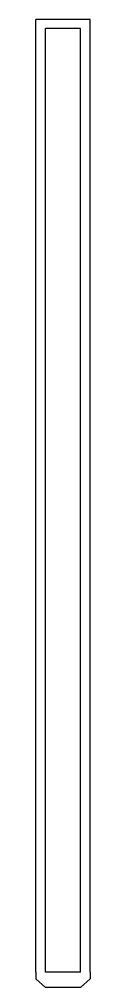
# Model space of a CAD drawing. Header units: metres. Extents: x -124 to 124, y 0 to 4407.
import ezdxf

# ---------------------------------------------------------------- set-up
doc = ezdxf.new("R2010")
doc.units = ezdxf.units.M

# ---------------------------------------------------------------- blocks, each defined once
blk = doc.blocks.new('DI_TRILHO_GUIA_80D')
at = {"layer": 'TRILHO', "color": 2}
for p, q in [((123.5, 4406.65), (-123.5, 4406.65)), ((-123.5, 70), (-123.5, 4406.65)), ((123.5, 70), (123.5, 4406.65)), ((-80, 70), (-80, 4365.15)), ((80, 4365.15), (-80, 4365.15)), ((80, 70), (80, 4365.15))]:
    blk.add_line(p, q, dxfattribs=at)
at = {"layer": 'TRILHO', "color": 30, "linetype": 'ByBlock'}
for p, q in [((-123.5, 70), (-123.5, 40)), ((80, 70), (-80, 70)), ((123.5, 70), (123.5, 40)), ((-80, 0), (-123.5, 40)), ((80, 0), (-80, 0)), ((80, 0), (123.5, 40))]:
    blk.add_line(p, q, dxfattribs=at)

msp = doc.modelspace()

# ---------------------------------------------------------------- block references
msp.add_blockref('DI_TRILHO_GUIA_80D', (0, 0))

doc.saveas('drawing.dxf')
